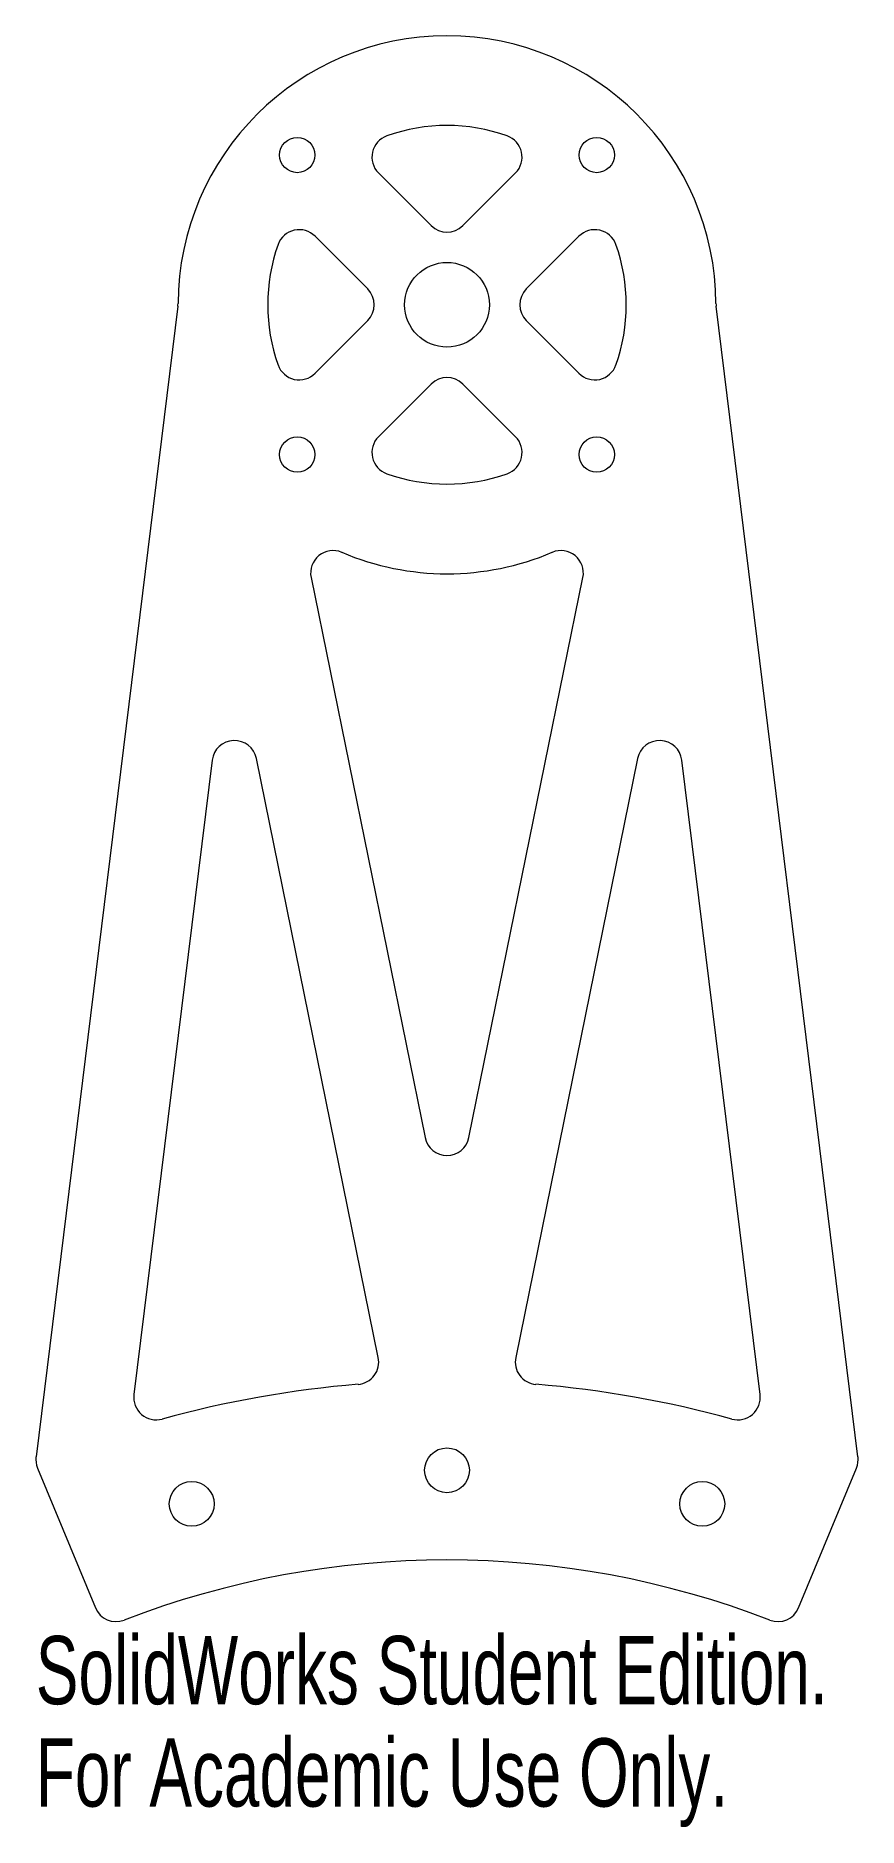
# Model space of a CAD drawing. Header units: inches. Extents: x -1.15 to 1.15, y 1.75 to 6.75.
import ezdxf

# ---------------------------------------------------------------- set-up
doc = ezdxf.new("R2010")
doc.units = ezdxf.units.IN
doc.header["$MEASUREMENT"] = 0
doc.styles.add('SLDTEXTSTYLE0', font='TXT', dxfattribs={"width": 0.7})

msp = doc.modelspace()

# ---------------------------------------------------------------- linework, layer by layer
at = {"color": 7, "linetype": 'Continuous', "lineweight": 15}
for p, q in [((-0.1911, 6.3679), (-0.0442, 6.221)), ((0.0442, 6.221), (0.1911, 6.3679)), ((-0.221, 6.0442), (-0.3679, 6.1911)), ((0.3679, 6.1911), (0.221, 6.0442)), ((-0.7505, 5.9963), (-1.146, 2.788)), ((1.146, 2.788), (0.7505, 5.9963)), ((-0.3679, 5.8089), (-0.221, 5.9558)), ((0.221, 5.9558), (0.3679, 5.8089)), ((-0.0442, 5.779), (-0.1911, 5.6321)), ((0.1911, 5.6321), (0.0442, 5.779)), ((-0.379, 5.2398), (-0.0612, 3.678)), ((0.0612, 3.678), (0.379, 5.2398)), ((-0.6547, 4.7301), (-0.8728, 2.9609)), ((-0.1916, 3.0645), (-0.5314, 4.7349)), ((0.5314, 4.7349), (0.1916, 3.0645)), ((0.8728, 2.9609), (0.6547, 4.7301)), ((-1.1417, 2.7564), (-0.9803, 2.3667)), ((0.9803, 2.3667), (1.1417, 2.7564))]:
    msp.add_line(p, q, dxfattribs=at)
for centre, radius in [((-0.4176, 6.4176), 0.0492), ((0.4176, 6.4176), 0.0492), ((0, 6), 0.1181), ((-0.4176, 5.5824), 0.0492), ((0.4176, 5.5824), 0.0492), ((0, 2.75), 0.0625), ((-0.7118, 2.6563), 0.0625), ((0.7118, 2.6563), 0.0625)]:
    msp.add_circle(centre, radius, dxfattribs=at)
for centre, radius, start, end in [((0, 6), 0.75, 0.2761, 179.7239), ((0, 6), 0.5, 70.3769, 109.6231), ((-0.1469, 6.4121), 0.0625, 109.6231, 225), ((0.1469, 6.4121), 0.0625, 315, 70.3769), ((-0.4121, 6.1469), 0.0625, 45, 160.3769), ((0, 6.2652), 0.0625, 225, 315), ((0.4121, 6.1469), 0.0625, 19.6231, 135), ((0, 6), 0.5, 160.3769, 199.6231), ((0, 6), 0.5, 340.3769, 19.6231), ((-0.2652, 6), 0.0625, 315, 45), ((0.2652, 6), 0.0625, 135, 225), ((-0.8125, 6.0039), 0.0625, 352.971, 359.7239), ((0.8125, 6.0039), 0.0625, 180.2761, 187.029), ((-0.4121, 5.8531), 0.0625, 199.6231, 315), ((0, 5.7348), 0.0625, 45, 135), ((0.4121, 5.8531), 0.0625, 225, 340.3769), ((-0.1469, 5.5879), 0.0625, 135, 250.3769), ((0.1469, 5.5879), 0.0625, 289.6231, 45), ((0, 6), 0.5, 250.3769, 289.6231), ((-0.3178, 5.2522), 0.0625, 66.9776, 191.5005), ((0, 6), 0.75, 246.9776, 293.0224), ((0.3178, 5.2522), 0.0625, 348.4995, 113.0224), ((-0.5927, 4.7224), 0.0625, 11.5005, 172.971), ((0.5927, 4.7224), 0.0625, 7.029, 168.4995), ((0, 3.6904), 0.0625, 191.5005, 348.4995), ((-0.2528, 3.052), 0.0625, 274.7349, 11.5005), ((0.2528, 3.052), 0.0625, 168.4995, 265.2651), ((-0.8108, 2.9532), 0.0625, 172.971, 285.3521), ((0, 0), 3, 94.7349, 105.3521), ((0, 0), 3, 74.6479, 85.2651), ((0.8108, 2.9532), 0.0625, 254.6479, 7.029), ((-1.084, 2.7803), 0.0625, 172.971, 202.5), ((1.084, 2.7803), 0.0625, 337.5, 7.029), ((0, 0), 2.5, 68.8976, 111.1024), ((-0.9226, 2.3907), 0.0625, 202.5, 291.1024), ((0.9226, 2.3907), 0.0625, 248.8976, 337.5)]:
    msp.add_arc(centre, radius, start, end, dxfattribs=at)

# ---------------------------------------------------------------- texts
at = {"color": 7, "linetype": 'Continuous', "char_height": 0.1903, "attachment_point": 1, "style": 'SLDTEXTSTYLE0'}
for s, insert in [('SolidWorks Student Edition.', (-1.1465, 2.288)), ('For Academic Use Only.', (-1.1465, 2.0026))]:
    msp.add_mtext(s, dxfattribs=dict(at, insert=insert))

doc.saveas('drawing.dxf')
